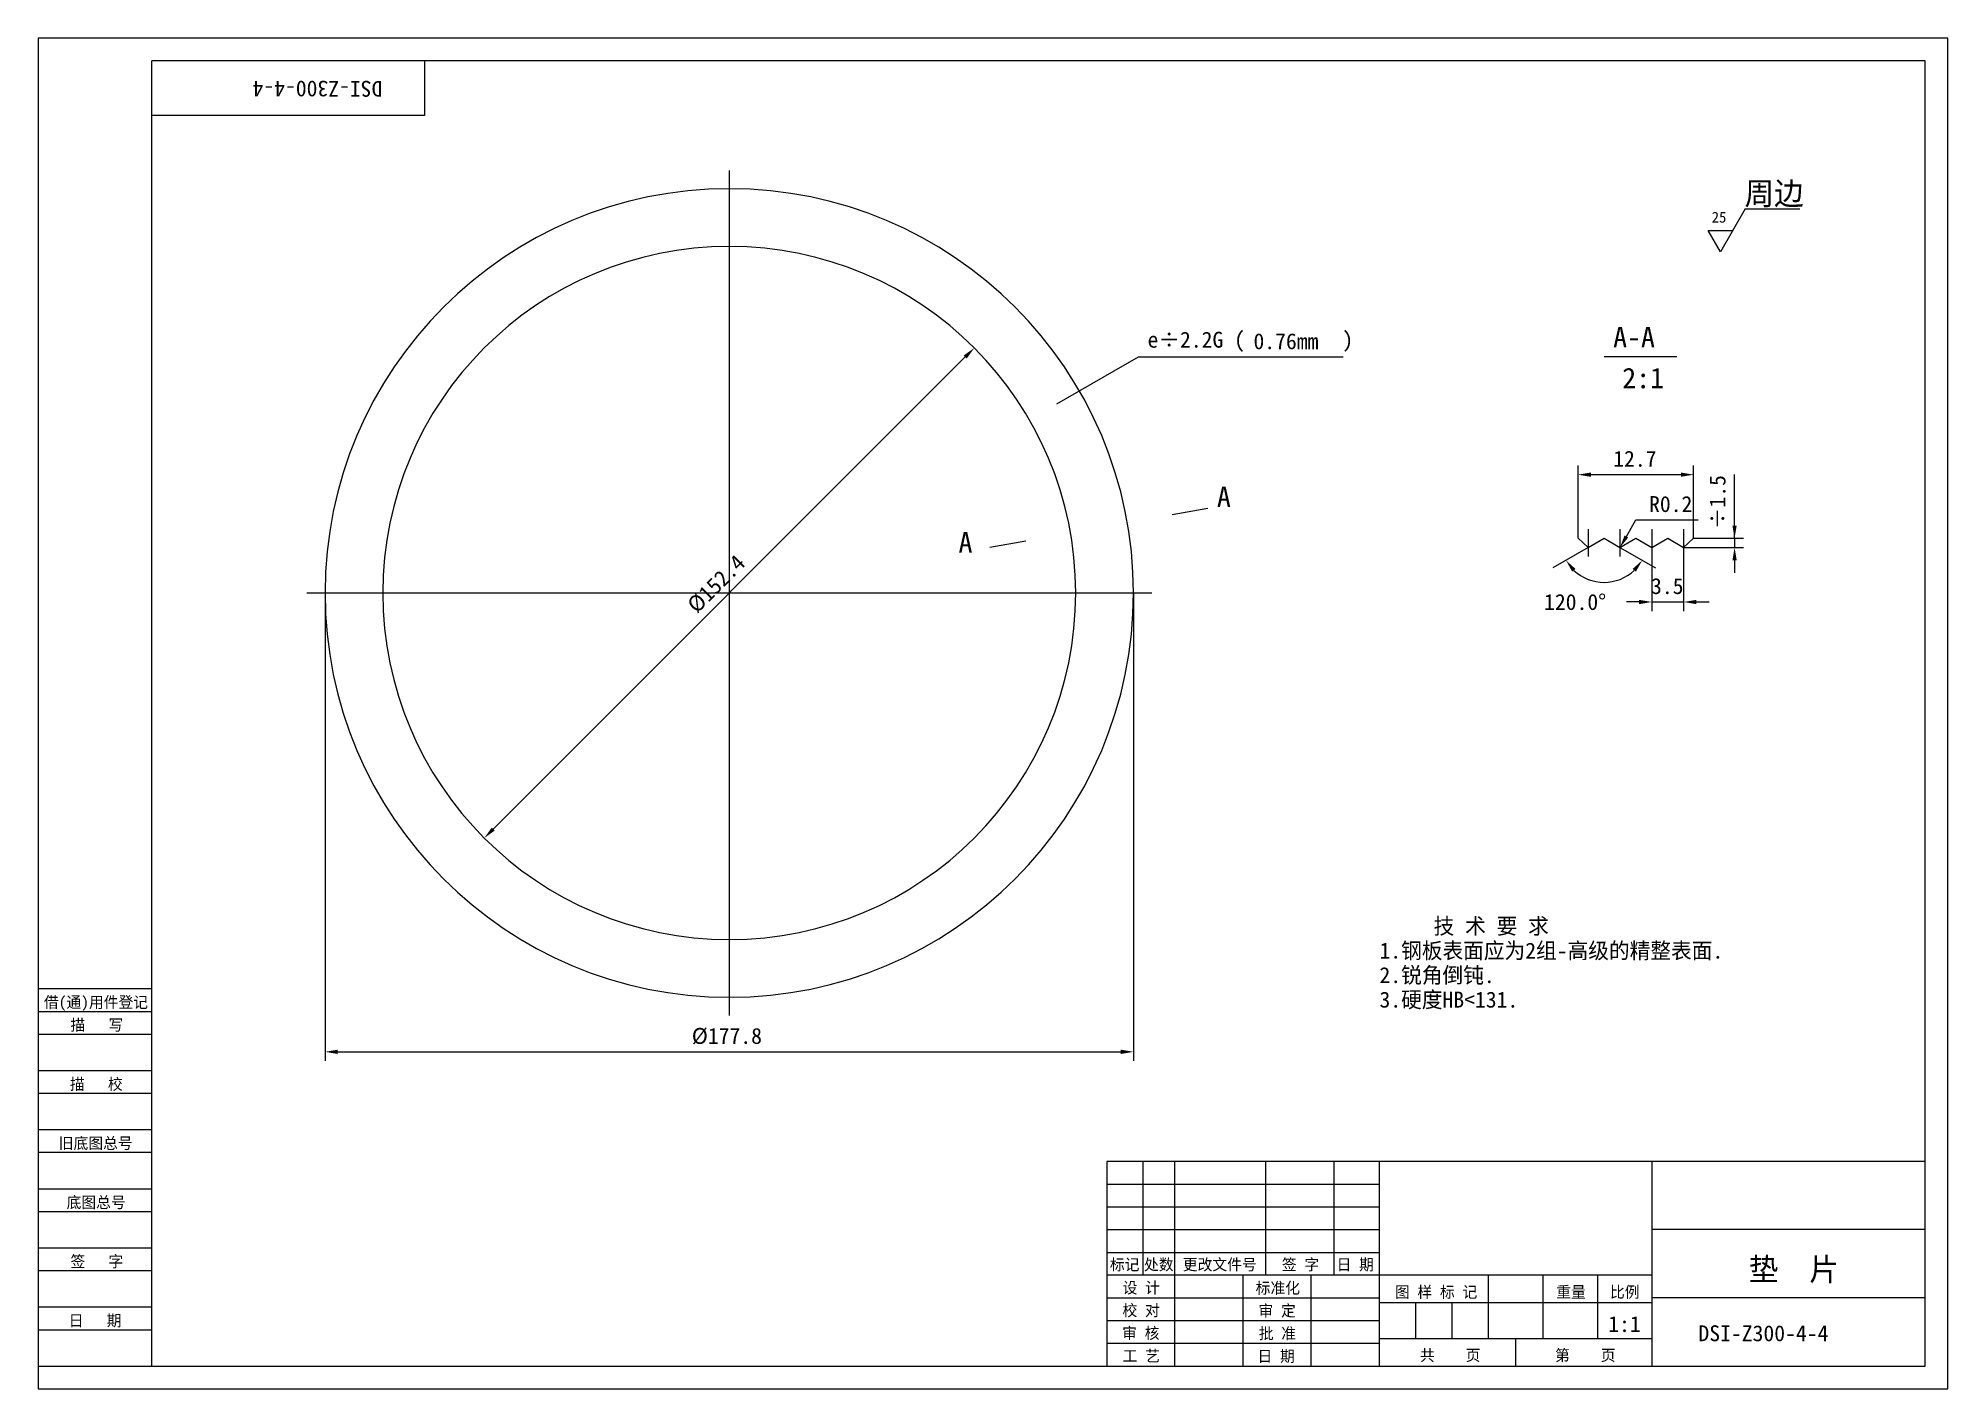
# Model space of a CAD drawing. Header units: metres. Extents: x 0 to 420, y 0 to 297.
import ezdxf

# ---------------------------------------------------------------- set-up
doc = ezdxf.new("R2010")
doc.units = ezdxf.units.M
for name, color, linetype in [('C', 6, 'Continuous'), ('D', 1, 'Continuous'), ('FL', 5, 'Continuous'), ('T', 7, 'Continuous'), ('TL', 4, 'Continuous')]:
    doc.layers.add(name, color=color, linetype=linetype)

# ---------------------------------------------------------------- blocks, each defined once
blk = doc.blocks.new('TUKUN3')
at = {"layer": 'FL'}
for p, q in [((420, 297), (0, 297)), ((0, 297), (0, 0)), ((420, 0), (420, 297)), ((0, 78), (25, 78)), ((0, 70), (25, 70)), ((0, 65), (25, 65)), ((0, 57), (25, 57)), ((0, 52), (25, 52)), ((243, 25), (243, 50)), ((250, 5), (250, 50)), ((270, 25), (270, 50)), ((285, 25), (285, 50)), ((0, 44), (25, 44)), ((235, 45), (295, 45)), ((0, 39), (25, 39)), ((235, 40), (295, 40)), ((235, 35), (295, 35)), ((0, 31), (25, 31)), ((235, 30), (295, 30)), ((0, 26), (25, 26)), ((280, 5), (280, 25)), ((0, 18), (25, 18)), ((235, 20), (295, 20)), ((0, 13), (25, 13)), ((235, 15), (295, 15)), ((235, 10), (295, 10)), ((0, 0), (420, 0))]:
    blk.add_line(p, q, dxfattribs=at)
at = {"layer": 'TL'}
for p, q in [((415, 292), (25, 292)), ((25, 5), (25, 292)), ((85, 292), (85, 280)), ((415, 5), (415, 292)), ((85, 280), (25, 280)), ((0, 88), (25, 88)), ((0, 83), (25, 83)), ((415, 50), (235, 50)), ((235, 50), (235, 5)), ((295, 5), (295, 50)), ((355, 5), (355, 50)), ((415, 35), (355, 35)), ((355, 25), (235, 25)), ((265, 5), (265, 25)), ((319, 11), (319, 25)), ((331, 11), (331, 25)), ((343, 11), (343, 25)), ((295, 19), (355, 19)), ((303, 11), (303, 19)), ((311, 11), (311, 19)), ((415, 20), (355, 20)), ((355, 11), (295, 11)), ((325, 5), (325, 11)), ((0, 5), (415, 5))]:
    blk.add_line(p, q, dxfattribs=at)
at = {"layer": 'T'}
for s, p in [('借(通)用件登记', (1.26, 83.76)), ('描   写', (7.09, 78.76)), ('描   校', (6.98, 65.76)), ('旧底图总号', (4.52, 52.76)), ('底图总号', (6.25, 39.76)), ('签   字', (7.1, 26.76)), ('标记', (235.71, 26.07)), ('处数', (243.22, 26.07)), ('更改文件号', (251.75, 26.07)), ('签 字', (273.53, 26.07)), ('日 期', (285.57, 26.07)), ('设 计', (238.5, 20.99)), ('标准化', (267.77, 20.93)), ('图 样 标 记', (298.4, 20.04)), ('重量', (333.88, 20.04)), ('比例', (345.7, 20.04)), ('校 对', (238.48, 15.99)), ('审 定', (268.39, 15.93)), ('日   期', (6.72, 13.76)), ('审 核', (238.41, 10.99)), ('批 准', (268.46, 10.93)), ('工 艺', (238.52, 5.99)), ('日 期', (268.18, 5.93)), ('共    页', (303.91, 6.13)), ('第    页', (333.62, 6.13))]:
    blk.add_text(s, height=2.5, dxfattribs=at).set_placement(p)

msp = doc.modelspace()

# ---------------------------------------------------------------- linework, layer by layer
at = {"layer": 'C'}
for p, q in [((152, 267.9), (152, 82.1)), ((340.9, 189.02), (340.9, 183)), ((347.9, 189.02), (347.9, 183)), ((354.9, 189.02), (354.9, 183)), ((361.9, 189.02), (361.9, 183)), ((59.1, 175), (244.9, 175))]:
    msp.add_line(p, q, dxfattribs=at)
at = {"layer": 'D'}
for p, q in [((375.46, 259.46), (370, 250)), ((375.46, 259.46), (387.46, 259.46)), ((370, 250), (367.27, 254.73)), ((367.27, 254.73), (372.73, 254.73)), ((100.1, 123.1), (203.9, 226.9)), ((224.05, 216.6), (241.98, 226.95)), ((241.98, 226.95), (286.98, 226.95)), ((344.4, 227.02), (360.4, 227.02)), ((338.7, 187.02), (338.7, 203.02)), ((364.1, 187.02), (364.1, 203.02)), ((341.5, 201.02), (361.3, 201.02)), ((373.1, 187.02), (373.1, 201.02)), ((349.3, 187.42), (351.4, 191.06)), ((351.4, 191.06), (354.2, 191.06)), ((354.2, 191.06), (365.12, 191.06)), ((373.1, 189.82), (373.1, 192.62)), ((340.9, 185), (333.11, 180.5)), ((347.9, 185), (355.69, 180.5)), ((354.9, 185), (354.9, 171.02)), ((361.9, 185), (361.9, 171.02)), ((361.9, 185), (375.1, 185)), ((364.1, 187.02), (375.1, 187.02)), ((373.1, 187.02), (373.1, 185)), ((373.1, 182.2), (373.1, 179.4)), ((63.1, 175), (63.1, 72.1)), ((240.9, 175), (240.9, 72.1)), ((352.1, 173.02), (349.3, 173.02)), ((354.9, 173.02), (361.9, 173.02)), ((364.7, 173.02), (367.5, 173.02)), ((65.9, 74.1), (238.1, 74.1))]:
    msp.add_line(p, q, dxfattribs=at)
msp.add_arc((344.4, 187.02), 9.68, 226.64, 313.36, dxfattribs=at)
for points in [[(204.23, 226.57), (203.57, 227.23), (205.88, 228.88)], [(341.5, 201.49), (341.5, 200.55), (338.7, 201.02)], [(361.3, 201.49), (361.3, 200.55), (364.1, 201.02)], [(372.63, 189.82), (373.57, 189.82), (373.1, 187.02)], [(349.7, 187.19), (348.9, 187.66), (347.9, 185)], [(372.63, 182.2), (373.57, 182.2), (373.1, 185)], [(337.39, 179.7), (338.12, 180.28), (336.02, 182.18)], [(350.68, 180.28), (351.41, 179.7), (352.78, 182.18)], [(352.1, 173.49), (352.1, 172.55), (354.9, 173.02)], [(364.7, 173.49), (364.7, 172.55), (361.9, 173.02)], [(100.43, 122.77), (99.77, 123.43), (98.12, 121.12)], [(65.9, 74.57), (65.9, 73.63), (63.1, 74.1)], [(238.1, 74.57), (238.1, 73.63), (240.9, 74.1)]]:
    msp.add_solid(points, dxfattribs=at)
at = {"layer": 'TL'}
for points in [[(63.1, 175, 1), (240.9, 175, 1)], [(75.8, 175, 1), (228.2, 175, 1)]]:
    msp.add_lwpolyline(points, format="xyb", close=True, dxfattribs=at)
for points in [[(257.28, 193.56), (249.4, 192.17)], [(209.32, 185.11), (217.19, 186.5)], [(338.7, 187.02), (340.9, 185), (344.4, 187.02), (347.9, 185), (351.4, 187.02), (354.9, 185), (358.4, 187.02), (361.9, 185), (364.1, 187.02)]]:
    msp.add_lwpolyline(points, dxfattribs=at)

# ---------------------------------------------------------------- block references
at = {"layer": 'T'}
msp.add_blockref('TUKUN3', (0, 0), dxfattribs=at)

# ---------------------------------------------------------------- texts
at = {"layer": 'D'}
for s, rotation, p in [('DSI-Z300-4-4', 180, (75.71, 287.62)), ('%%2471.5', 90, (371.1, 189.02)), ('%%c152.4', 45, (144.87, 170.34))]:
    msp.add_text(s, height=3.5, rotation=rotation, dxfattribs=at).set_placement(p)
for s, height, p in [('周边', 5, (375.29, 260.36)), ('25', 2.38, (368.07, 256.45)), ('e%%2472.2G (         )', 3.5, (243.98, 228.95)), ('0.76mm', 3.5, (267.29, 228.61)), ('A-A', 4.5, (346.4, 229.02)), ('2:1', 4.5, (348.4, 220.02)), ('12.7', 3.5, (346.4, 202.77)), ('A', 4.5, (259.25, 193.91)), ('R0.2', 3.5, (354.29, 192.81)), ('A', 4.5, (202.42, 183.89)), ('3.5', 3.5, (354.73, 174.77)), ('120.0%%d', 3.5, (331.2, 171.27)), ('     技 术 要 求', 3.5, (295, 100)), ('1.钢板表面应为2组-高级的精整表面.', 3.5, (295, 94.61)), ('2.锐角倒钝.', 3.5, (295, 89.22)), ('3.硬度HB<131.', 3.5, (295, 83.83)), ('%%c177.8', 3.5, (143.75, 75.85)), ('垫  片', 5, (376.23, 23.77)), ('1:1', 3.5, (345.32, 12.49)), ('DSI-Z300-4-4', 3.5, (365.16, 10.46))]:
    msp.add_text(s, height=height, dxfattribs=at).set_placement(p)

doc.saveas('drawing.dxf')
